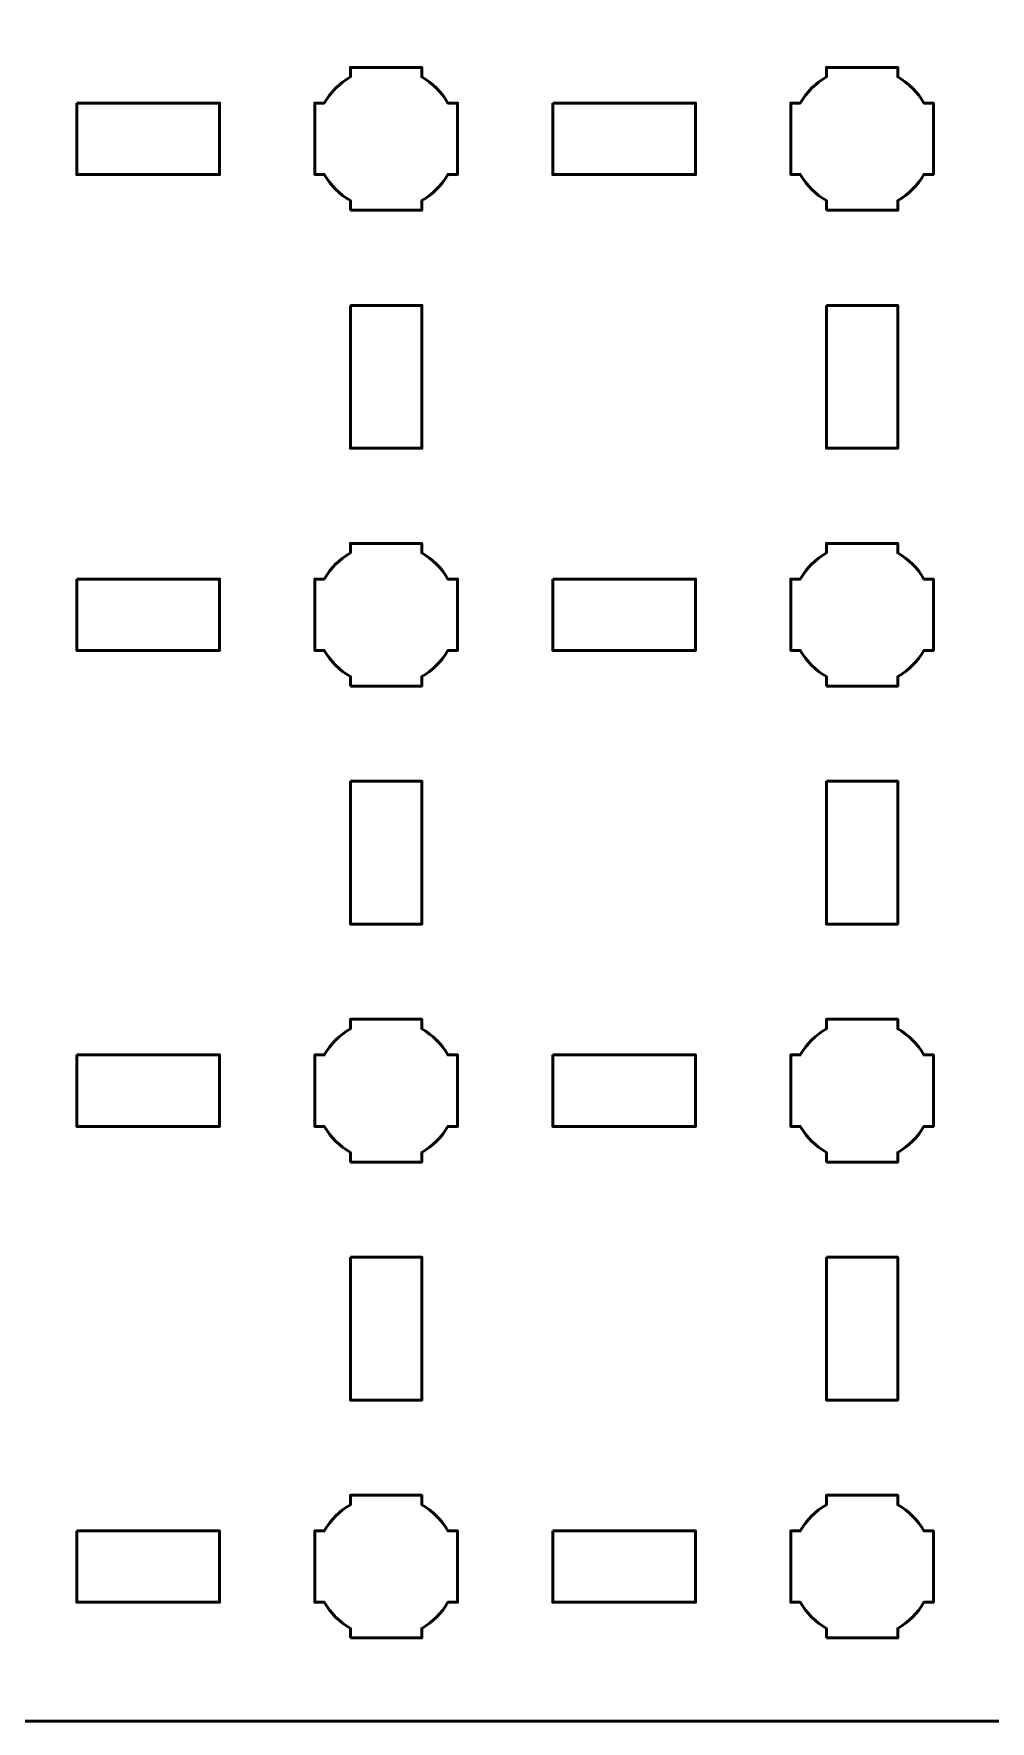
# Model space of a CAD drawing. Header units: centimetres. Extents: x -15.7 to 15.7, y -13.7 to 13.7.
# Drawn here: x 3.52 to 7.54, y -13.65 to -6.56 of the extents above; entities that cross this region are included whole.
import ezdxf

# ---------------------------------------------------------------- set-up
doc = ezdxf.new("R2010")
doc.units = ezdxf.units.CM
doc.header["$MEASUREMENT"] = 0
doc.layers.add('Layer 1', color=7, linetype='Continuous')

msp = doc.modelspace()

# ---------------------------------------------------------------- linework, layer by layer
at = {"layer": 'Layer 1', "lineweight": 53}
for points, knots in [([(-15.14993, 13.65001), (-15.14993, 13.65001), (15.14994, 13.65001), (15.14994, 13.65001), (15.14994, 13.65001), (15.42708, 13.65001), (15.65004, 13.42692), (15.65004, 13.14992), (15.65004, 13.14992), (15.65004, 13.14992), (15.65004, -13.15006), (15.65004, -13.15006), (15.65004, -13.15006), (15.65004, -13.42706), (15.42708, -13.65001), (15.14994, -13.65001), (15.14994, -13.65001), (15.14994, -13.65001), (-15.14993, -13.65001), (-15.14993, -13.65001), (-15.14993, -13.65001), (-15.42693, -13.65001), (-15.65003, -13.42706), (-15.65003, -13.15006), (-15.65003, -13.15006), (-15.65003, -13.15006), (-15.65003, 13.14992), (-15.65003, 13.14992), (-15.65003, 13.14992), (-15.65003, 13.42692), (-15.42693, 13.65001), (-15.14993, 13.65001)], [0, 0, 0, 0, 0.125, 0.125, 0.125, 0.125, 0.25, 0.25, 0.25, 0.25, 0.375, 0.375, 0.375, 0.375, 0.5, 0.5, 0.5, 0.5, 0.625, 0.625, 0.625, 0.625, 0.75, 0.75, 0.75, 0.75, 0.875, 0.875, 0.875, 0.875, 1, 1, 1, 1]), ([(4.84992, -7.30001), (4.84992, -7.30001), (4.84992, -7.2598), (4.84992, -7.2598), (4.84992, -7.2598), (4.80445, -7.23348), (4.76642, -7.19556), (4.7401, -7.14994), (4.7401, -7.14994), (4.7401, -7.14994), (4.69999, -7.14994), (4.69999, -7.14994), (4.69999, -7.14994), (4.69999, -7.14994), (4.69999, -7.00001), (4.69999, -7.00001), (4.69999, -7.00001), (4.69999, -7.00001), (4.69999, -6.84994), (4.69999, -6.84994), (4.69999, -6.84994), (4.69999, -6.84994), (4.7401, -6.84994), (4.7401, -6.84994), (4.7401, -6.84994), (4.76642, -6.80447), (4.80445, -6.76644), (4.84992, -6.74012), (4.84992, -6.74012), (4.84992, -6.74012), (4.84992, -6.70001), (4.84992, -6.70001), (4.84992, -6.70001), (4.84992, -6.70001), (5, -6.70001), (5, -6.70001), (5, -6.70001), (5, -6.70001), (5.14993, -6.70001), (5.14993, -6.70001), (5.14993, -6.70001), (5.14993, -6.70001), (5.14993, -6.74012), (5.14993, -6.74012), (5.14993, -6.74012), (5.19554, -6.76644), (5.23346, -6.80447), (5.25978, -6.84994), (5.25978, -6.84994), (5.25978, -6.84994), (5.3, -6.84994), (5.3, -6.84994), (5.3, -6.84994), (5.3, -6.84994), (5.3, -7.00001), (5.3, -7.00001), (5.3, -7.00001), (5.3, -7.00001), (5.3, -7.14994), (5.3, -7.14994), (5.3, -7.14994), (5.3, -7.14994), (5.25978, -7.14994), (5.25978, -7.14994), (5.25978, -7.14994), (5.23346, -7.19556), (5.19554, -7.23348), (5.14993, -7.2598), (5.14993, -7.2598), (5.14993, -7.2598), (5.14993, -7.30001), (5.14993, -7.30001), (5.14993, -7.30001), (5.14993, -7.30001), (5, -7.30001), (5, -7.30001), (5, -7.30001), (5, -7.30001), (4.84992, -7.30001), (4.84992, -7.30001)], [0, 0, 0, 0, 0.05, 0.05, 0.05, 0.05, 0.1, 0.1, 0.1, 0.1, 0.15, 0.15, 0.15, 0.15, 0.2, 0.2, 0.2, 0.2, 0.25, 0.25, 0.25, 0.25, 0.3, 0.3, 0.3, 0.3, 0.35, 0.35, 0.35, 0.35, 0.4, 0.4, 0.4, 0.4, 0.45, 0.45, 0.45, 0.45, 0.5, 0.5, 0.5, 0.5, 0.55, 0.55, 0.55, 0.55, 0.6, 0.6, 0.6, 0.6, 0.65, 0.65, 0.65, 0.65, 0.7, 0.7, 0.7, 0.7, 0.75, 0.75, 0.75, 0.75, 0.8, 0.8, 0.8, 0.8, 0.85, 0.85, 0.85, 0.85, 0.9, 0.9, 0.9, 0.9, 0.95, 0.95, 0.95, 0.95, 1, 1, 1, 1]), ([(6.85003, -7.30001), (6.85003, -7.30001), (6.85003, -7.2598), (6.85003, -7.2598), (6.85003, -7.2598), (6.80442, -7.23348), (6.76653, -7.19556), (6.74018, -7.14994), (6.74018, -7.14994), (6.74018, -7.14994), (6.69996, -7.14994), (6.69996, -7.14994), (6.69996, -7.14994), (6.69996, -7.14994), (6.69996, -7.00001), (6.69996, -7.00001), (6.69996, -7.00001), (6.69996, -7.00001), (6.69996, -6.84994), (6.69996, -6.84994), (6.69996, -6.84994), (6.69996, -6.84994), (6.74018, -6.84994), (6.74018, -6.84994), (6.74018, -6.84994), (6.76653, -6.80447), (6.80442, -6.76644), (6.85003, -6.74012), (6.85003, -6.74012), (6.85003, -6.74012), (6.85003, -6.70001), (6.85003, -6.70001), (6.85003, -6.70001), (6.85003, -6.70001), (6.99996, -6.70001), (6.99996, -6.70001), (6.99996, -6.70001), (6.99996, -6.70001), (7.15003, -6.70001), (7.15003, -6.70001), (7.15003, -6.70001), (7.15003, -6.70001), (7.15003, -6.74012), (7.15003, -6.74012), (7.15003, -6.74012), (7.19551, -6.76644), (7.2334, -6.80447), (7.25985, -6.84994), (7.25985, -6.84994), (7.25985, -6.84994), (7.29997, -6.84994), (7.29997, -6.84994), (7.29997, -6.84994), (7.29997, -6.84994), (7.29997, -7.00001), (7.29997, -7.00001), (7.29997, -7.00001), (7.29997, -7.00001), (7.29997, -7.14994), (7.29997, -7.14994), (7.29997, -7.14994), (7.29997, -7.14994), (7.25985, -7.14994), (7.25985, -7.14994), (7.25985, -7.14994), (7.2334, -7.19556), (7.19551, -7.23348), (7.15003, -7.2598), (7.15003, -7.2598), (7.15003, -7.2598), (7.15003, -7.30001), (7.15003, -7.30001), (7.15003, -7.30001), (7.15003, -7.30001), (6.99996, -7.30001), (6.99996, -7.30001), (6.99996, -7.30001), (6.99996, -7.30001), (6.85003, -7.30001), (6.85003, -7.30001)], [0, 0, 0, 0, 0.05, 0.05, 0.05, 0.05, 0.1, 0.1, 0.1, 0.1, 0.15, 0.15, 0.15, 0.15, 0.2, 0.2, 0.2, 0.2, 0.25, 0.25, 0.25, 0.25, 0.3, 0.3, 0.3, 0.3, 0.35, 0.35, 0.35, 0.35, 0.4, 0.4, 0.4, 0.4, 0.45, 0.45, 0.45, 0.45, 0.5, 0.5, 0.5, 0.5, 0.55, 0.55, 0.55, 0.55, 0.6, 0.6, 0.6, 0.6, 0.65, 0.65, 0.65, 0.65, 0.7, 0.7, 0.7, 0.7, 0.75, 0.75, 0.75, 0.75, 0.8, 0.8, 0.8, 0.8, 0.85, 0.85, 0.85, 0.85, 0.9, 0.9, 0.9, 0.9, 0.95, 0.95, 0.95, 0.95, 1, 1, 1, 1]), ([(3.69997, -6.85008), (3.69997, -6.85008), (4.29998, -6.85008), (4.29998, -6.85008), (4.29998, -6.85008), (4.29998, -6.85008), (4.29998, -7.15008), (4.29998, -7.15008), (4.29998, -7.15008), (4.29998, -7.15008), (3.69997, -7.15008), (3.69997, -7.15008), (3.69997, -7.15008), (3.69997, -7.15008), (3.69997, -6.85008), (3.69997, -6.85008)], [0, 0, 0, 0, 0.25, 0.25, 0.25, 0.25, 0.5, 0.5, 0.5, 0.5, 0.75, 0.75, 0.75, 0.75, 1, 1, 1, 1]), ([(5.70005, -6.85008), (5.70005, -6.85008), (6.30005, -6.85008), (6.30005, -6.85008), (6.30005, -6.85008), (6.30005, -6.85008), (6.30005, -7.15008), (6.30005, -7.15008), (6.30005, -7.15008), (6.30005, -7.15008), (5.70005, -7.15008), (5.70005, -7.15008), (5.70005, -7.15008), (5.70005, -7.15008), (5.70005, -6.85008), (5.70005, -6.85008)], [0, 0, 0, 0, 0.25, 0.25, 0.25, 0.25, 0.5, 0.5, 0.5, 0.5, 0.75, 0.75, 0.75, 0.75, 1, 1, 1, 1]), ([(4.85006, -7.70006), (4.85006, -7.70006), (5.15007, -7.70006), (5.15007, -7.70006), (5.15007, -7.70006), (5.15007, -7.70006), (5.15007, -8.30007), (5.15007, -8.30007), (5.15007, -8.30007), (5.15007, -8.30007), (4.85006, -8.30007), (4.85006, -8.30007), (4.85006, -8.30007), (4.85006, -8.30007), (4.85006, -7.70006), (4.85006, -7.70006)], [0, 0, 0, 0, 0.25, 0.25, 0.25, 0.25, 0.5, 0.5, 0.5, 0.5, 0.75, 0.75, 0.75, 0.75, 1, 1, 1, 1]), ([(6.85003, -7.70006), (6.85003, -7.70006), (7.15003, -7.70006), (7.15003, -7.70006), (7.15003, -7.70006), (7.15003, -7.70006), (7.15003, -8.30007), (7.15003, -8.30007), (7.15003, -8.30007), (7.15003, -8.30007), (6.85003, -8.30007), (6.85003, -8.30007), (6.85003, -8.30007), (6.85003, -8.30007), (6.85003, -7.70006), (6.85003, -7.70006)], [0, 0, 0, 0, 0.25, 0.25, 0.25, 0.25, 0.5, 0.5, 0.5, 0.5, 0.75, 0.75, 0.75, 0.75, 1, 1, 1, 1]), ([(4.84992, -9.29998), (4.84992, -9.29998), (4.84992, -9.25987), (4.84992, -9.25987), (4.84992, -9.25987), (4.80445, -9.23355), (4.76642, -9.19552), (4.7401, -9.15005), (4.7401, -9.15005), (4.7401, -9.15005), (4.69999, -9.15005), (4.69999, -9.15005), (4.69999, -9.15005), (4.69999, -9.15005), (4.69999, -8.99998), (4.69999, -8.99998), (4.69999, -8.99998), (4.69999, -8.99998), (4.69999, -8.85005), (4.69999, -8.85005), (4.69999, -8.85005), (4.69999, -8.85005), (4.7401, -8.85005), (4.7401, -8.85005), (4.7401, -8.85005), (4.76642, -8.80443), (4.80445, -8.76655), (4.84992, -8.74009), (4.84992, -8.74009), (4.84992, -8.74009), (4.84992, -8.69998), (4.84992, -8.69998), (4.84992, -8.69998), (4.84992, -8.69998), (5, -8.69998), (5, -8.69998), (5, -8.69998), (5, -8.69998), (5.14993, -8.69998), (5.14993, -8.69998), (5.14993, -8.69998), (5.14993, -8.69998), (5.14993, -8.74009), (5.14993, -8.74009), (5.14993, -8.74009), (5.19554, -8.76655), (5.23346, -8.80443), (5.25978, -8.85005), (5.25978, -8.85005), (5.25978, -8.85005), (5.3, -8.85005), (5.3, -8.85005), (5.3, -8.85005), (5.3, -8.85005), (5.3, -8.99998), (5.3, -8.99998), (5.3, -8.99998), (5.3, -8.99998), (5.3, -9.15005), (5.3, -9.15005), (5.3, -9.15005), (5.3, -9.15005), (5.25978, -9.15005), (5.25978, -9.15005), (5.25978, -9.15005), (5.23346, -9.19552), (5.19554, -9.23355), (5.14993, -9.25987), (5.14993, -9.25987), (5.14993, -9.25987), (5.14993, -9.29998), (5.14993, -9.29998), (5.14993, -9.29998), (5.14993, -9.29998), (5, -9.29998), (5, -9.29998), (5, -9.29998), (5, -9.29998), (4.84992, -9.29998), (4.84992, -9.29998)], [0, 0, 0, 0, 0.05, 0.05, 0.05, 0.05, 0.1, 0.1, 0.1, 0.1, 0.15, 0.15, 0.15, 0.15, 0.2, 0.2, 0.2, 0.2, 0.25, 0.25, 0.25, 0.25, 0.3, 0.3, 0.3, 0.3, 0.35, 0.35, 0.35, 0.35, 0.4, 0.4, 0.4, 0.4, 0.45, 0.45, 0.45, 0.45, 0.5, 0.5, 0.5, 0.5, 0.55, 0.55, 0.55, 0.55, 0.6, 0.6, 0.6, 0.6, 0.65, 0.65, 0.65, 0.65, 0.7, 0.7, 0.7, 0.7, 0.75, 0.75, 0.75, 0.75, 0.8, 0.8, 0.8, 0.8, 0.85, 0.85, 0.85, 0.85, 0.9, 0.9, 0.9, 0.9, 0.95, 0.95, 0.95, 0.95, 1, 1, 1, 1]), ([(6.85003, -9.29998), (6.85003, -9.29998), (6.85003, -9.25987), (6.85003, -9.25987), (6.85003, -9.25987), (6.80442, -9.23355), (6.76653, -9.19552), (6.74018, -9.15005), (6.74018, -9.15005), (6.74018, -9.15005), (6.69996, -9.15005), (6.69996, -9.15005), (6.69996, -9.15005), (6.69996, -9.15005), (6.69996, -8.99998), (6.69996, -8.99998), (6.69996, -8.99998), (6.69996, -8.99998), (6.69996, -8.85005), (6.69996, -8.85005), (6.69996, -8.85005), (6.69996, -8.85005), (6.74018, -8.85005), (6.74018, -8.85005), (6.74018, -8.85005), (6.76653, -8.80443), (6.80442, -8.76655), (6.85003, -8.74009), (6.85003, -8.74009), (6.85003, -8.74009), (6.85003, -8.69998), (6.85003, -8.69998), (6.85003, -8.69998), (6.85003, -8.69998), (6.99996, -8.69998), (6.99996, -8.69998), (6.99996, -8.69998), (6.99996, -8.69998), (7.15003, -8.69998), (7.15003, -8.69998), (7.15003, -8.69998), (7.15003, -8.69998), (7.15003, -8.74009), (7.15003, -8.74009), (7.15003, -8.74009), (7.19551, -8.76655), (7.2334, -8.80443), (7.25985, -8.85005), (7.25985, -8.85005), (7.25985, -8.85005), (7.29997, -8.85005), (7.29997, -8.85005), (7.29997, -8.85005), (7.29997, -8.85005), (7.29997, -8.99998), (7.29997, -8.99998), (7.29997, -8.99998), (7.29997, -8.99998), (7.29997, -9.15005), (7.29997, -9.15005), (7.29997, -9.15005), (7.29997, -9.15005), (7.25985, -9.15005), (7.25985, -9.15005), (7.25985, -9.15005), (7.2334, -9.19552), (7.19551, -9.23355), (7.15003, -9.25987), (7.15003, -9.25987), (7.15003, -9.25987), (7.15003, -9.29998), (7.15003, -9.29998), (7.15003, -9.29998), (7.15003, -9.29998), (6.99996, -9.29998), (6.99996, -9.29998), (6.99996, -9.29998), (6.99996, -9.29998), (6.85003, -9.29998), (6.85003, -9.29998)], [0, 0, 0, 0, 0.05, 0.05, 0.05, 0.05, 0.1, 0.1, 0.1, 0.1, 0.15, 0.15, 0.15, 0.15, 0.2, 0.2, 0.2, 0.2, 0.25, 0.25, 0.25, 0.25, 0.3, 0.3, 0.3, 0.3, 0.35, 0.35, 0.35, 0.35, 0.4, 0.4, 0.4, 0.4, 0.45, 0.45, 0.45, 0.45, 0.5, 0.5, 0.5, 0.5, 0.55, 0.55, 0.55, 0.55, 0.6, 0.6, 0.6, 0.6, 0.65, 0.65, 0.65, 0.65, 0.7, 0.7, 0.7, 0.7, 0.75, 0.75, 0.75, 0.75, 0.8, 0.8, 0.8, 0.8, 0.85, 0.85, 0.85, 0.85, 0.9, 0.9, 0.9, 0.9, 0.95, 0.95, 0.95, 0.95, 1, 1, 1, 1]), ([(3.69997, -8.85005), (3.69997, -8.85005), (4.29998, -8.85005), (4.29998, -8.85005), (4.29998, -8.85005), (4.29998, -8.85005), (4.29998, -9.15005), (4.29998, -9.15005), (4.29998, -9.15005), (4.29998, -9.15005), (3.69997, -9.15005), (3.69997, -9.15005), (3.69997, -9.15005), (3.69997, -9.15005), (3.69997, -8.85005), (3.69997, -8.85005)], [0, 0, 0, 0, 0.25, 0.25, 0.25, 0.25, 0.5, 0.5, 0.5, 0.5, 0.75, 0.75, 0.75, 0.75, 1, 1, 1, 1]), ([(5.70005, -8.85005), (5.70005, -8.85005), (6.30005, -8.85005), (6.30005, -8.85005), (6.30005, -8.85005), (6.30005, -8.85005), (6.30005, -9.15005), (6.30005, -9.15005), (6.30005, -9.15005), (6.30005, -9.15005), (5.70005, -9.15005), (5.70005, -9.15005), (5.70005, -9.15005), (5.70005, -9.15005), (5.70005, -8.85005), (5.70005, -8.85005)], [0, 0, 0, 0, 0.25, 0.25, 0.25, 0.25, 0.5, 0.5, 0.5, 0.5, 0.75, 0.75, 0.75, 0.75, 1, 1, 1, 1]), ([(4.85006, -9.70003), (4.85006, -9.70003), (5.15007, -9.70003), (5.15007, -9.70003), (5.15007, -9.70003), (5.15007, -9.70003), (5.15007, -10.30004), (5.15007, -10.30004), (5.15007, -10.30004), (5.15007, -10.30004), (4.85006, -10.30004), (4.85006, -10.30004), (4.85006, -10.30004), (4.85006, -10.30004), (4.85006, -9.70003), (4.85006, -9.70003)], [0, 0, 0, 0, 0.25, 0.25, 0.25, 0.25, 0.5, 0.5, 0.5, 0.5, 0.75, 0.75, 0.75, 0.75, 1, 1, 1, 1]), ([(6.85003, -9.70003), (6.85003, -9.70003), (7.15003, -9.70003), (7.15003, -9.70003), (7.15003, -9.70003), (7.15003, -9.70003), (7.15003, -10.30004), (7.15003, -10.30004), (7.15003, -10.30004), (7.15003, -10.30004), (6.85003, -10.30004), (6.85003, -10.30004), (6.85003, -10.30004), (6.85003, -10.30004), (6.85003, -9.70003), (6.85003, -9.70003)], [0, 0, 0, 0, 0.25, 0.25, 0.25, 0.25, 0.5, 0.5, 0.5, 0.5, 0.75, 0.75, 0.75, 0.75, 1, 1, 1, 1]), ([(4.84992, -11.29991), (4.84992, -11.29991), (4.84992, -11.2598), (4.84992, -11.2598), (4.84992, -11.2598), (4.80445, -11.23349), (4.76642, -11.19546), (4.7401, -11.14998), (4.7401, -11.14998), (4.7401, -11.14998), (4.69999, -11.14998), (4.69999, -11.14998), (4.69999, -11.14998), (4.69999, -11.14998), (4.69999, -10.99991), (4.69999, -10.99991), (4.69999, -10.99991), (4.69999, -10.99991), (4.69999, -10.84998), (4.69999, -10.84998), (4.69999, -10.84998), (4.69999, -10.84998), (4.7401, -10.84998), (4.7401, -10.84998), (4.7401, -10.84998), (4.76642, -10.80451), (4.80445, -10.76648), (4.84992, -10.74016), (4.84992, -10.74016), (4.84992, -10.74016), (4.84992, -10.69991), (4.84992, -10.69991), (4.84992, -10.69991), (4.84992, -10.69991), (5, -10.69991), (5, -10.69991), (5, -10.69991), (5, -10.69991), (5.14993, -10.69991), (5.14993, -10.69991), (5.14993, -10.69991), (5.14993, -10.69991), (5.14993, -10.74016), (5.14993, -10.74016), (5.14993, -10.74016), (5.19554, -10.76648), (5.23346, -10.80451), (5.25978, -10.84998), (5.25978, -10.84998), (5.25978, -10.84998), (5.3, -10.84998), (5.3, -10.84998), (5.3, -10.84998), (5.3, -10.84998), (5.3, -10.99991), (5.3, -10.99991), (5.3, -10.99991), (5.3, -10.99991), (5.3, -11.14998), (5.3, -11.14998), (5.3, -11.14998), (5.3, -11.14998), (5.25978, -11.14998), (5.25978, -11.14998), (5.25978, -11.14998), (5.23346, -11.19546), (5.19554, -11.23349), (5.14993, -11.2598), (5.14993, -11.2598), (5.14993, -11.2598), (5.14993, -11.29991), (5.14993, -11.29991), (5.14993, -11.29991), (5.14993, -11.29991), (5, -11.29991), (5, -11.29991), (5, -11.29991), (5, -11.29991), (4.84992, -11.29991), (4.84992, -11.29991)], [0, 0, 0, 0, 0.05, 0.05, 0.05, 0.05, 0.1, 0.1, 0.1, 0.1, 0.15, 0.15, 0.15, 0.15, 0.2, 0.2, 0.2, 0.2, 0.25, 0.25, 0.25, 0.25, 0.3, 0.3, 0.3, 0.3, 0.35, 0.35, 0.35, 0.35, 0.4, 0.4, 0.4, 0.4, 0.45, 0.45, 0.45, 0.45, 0.5, 0.5, 0.5, 0.5, 0.55, 0.55, 0.55, 0.55, 0.6, 0.6, 0.6, 0.6, 0.65, 0.65, 0.65, 0.65, 0.7, 0.7, 0.7, 0.7, 0.75, 0.75, 0.75, 0.75, 0.8, 0.8, 0.8, 0.8, 0.85, 0.85, 0.85, 0.85, 0.9, 0.9, 0.9, 0.9, 0.95, 0.95, 0.95, 0.95, 1, 1, 1, 1]), ([(6.85003, -11.29991), (6.85003, -11.29991), (6.85003, -11.2598), (6.85003, -11.2598), (6.85003, -11.2598), (6.80442, -11.23349), (6.76653, -11.19546), (6.74018, -11.14998), (6.74018, -11.14998), (6.74018, -11.14998), (6.69996, -11.14998), (6.69996, -11.14998), (6.69996, -11.14998), (6.69996, -11.14998), (6.69996, -10.99991), (6.69996, -10.99991), (6.69996, -10.99991), (6.69996, -10.99991), (6.69996, -10.84998), (6.69996, -10.84998), (6.69996, -10.84998), (6.69996, -10.84998), (6.74018, -10.84998), (6.74018, -10.84998), (6.74018, -10.84998), (6.76653, -10.80451), (6.80442, -10.76648), (6.85003, -10.74016), (6.85003, -10.74016), (6.85003, -10.74016), (6.85003, -10.69991), (6.85003, -10.69991), (6.85003, -10.69991), (6.85003, -10.69991), (6.99996, -10.69991), (6.99996, -10.69991), (6.99996, -10.69991), (6.99996, -10.69991), (7.15003, -10.69991), (7.15003, -10.69991), (7.15003, -10.69991), (7.15003, -10.69991), (7.15003, -10.74016), (7.15003, -10.74016), (7.15003, -10.74016), (7.19551, -10.76648), (7.2334, -10.80451), (7.25985, -10.84998), (7.25985, -10.84998), (7.25985, -10.84998), (7.29997, -10.84998), (7.29997, -10.84998), (7.29997, -10.84998), (7.29997, -10.84998), (7.29997, -10.99991), (7.29997, -10.99991), (7.29997, -10.99991), (7.29997, -10.99991), (7.29997, -11.14998), (7.29997, -11.14998), (7.29997, -11.14998), (7.29997, -11.14998), (7.25985, -11.14998), (7.25985, -11.14998), (7.25985, -11.14998), (7.2334, -11.19546), (7.19551, -11.23349), (7.15003, -11.2598), (7.15003, -11.2598), (7.15003, -11.2598), (7.15003, -11.29991), (7.15003, -11.29991), (7.15003, -11.29991), (7.15003, -11.29991), (6.99996, -11.29991), (6.99996, -11.29991), (6.99996, -11.29991), (6.99996, -11.29991), (6.85003, -11.29991), (6.85003, -11.29991)], [0, 0, 0, 0, 0.05, 0.05, 0.05, 0.05, 0.1, 0.1, 0.1, 0.1, 0.15, 0.15, 0.15, 0.15, 0.2, 0.2, 0.2, 0.2, 0.25, 0.25, 0.25, 0.25, 0.3, 0.3, 0.3, 0.3, 0.35, 0.35, 0.35, 0.35, 0.4, 0.4, 0.4, 0.4, 0.45, 0.45, 0.45, 0.45, 0.5, 0.5, 0.5, 0.5, 0.55, 0.55, 0.55, 0.55, 0.6, 0.6, 0.6, 0.6, 0.65, 0.65, 0.65, 0.65, 0.7, 0.7, 0.7, 0.7, 0.75, 0.75, 0.75, 0.75, 0.8, 0.8, 0.8, 0.8, 0.85, 0.85, 0.85, 0.85, 0.9, 0.9, 0.9, 0.9, 0.95, 0.95, 0.95, 0.95, 1, 1, 1, 1]), ([(3.69997, -10.84998), (3.69997, -10.84998), (4.29998, -10.84998), (4.29998, -10.84998), (4.29998, -10.84998), (4.29998, -10.84998), (4.29998, -11.14998), (4.29998, -11.14998), (4.29998, -11.14998), (4.29998, -11.14998), (3.69997, -11.14998), (3.69997, -11.14998), (3.69997, -11.14998), (3.69997, -11.14998), (3.69997, -10.84998), (3.69997, -10.84998)], [0, 0, 0, 0, 0.25, 0.25, 0.25, 0.25, 0.5, 0.5, 0.5, 0.5, 0.75, 0.75, 0.75, 0.75, 1, 1, 1, 1]), ([(5.70005, -10.84998), (5.70005, -10.84998), (6.30005, -10.84998), (6.30005, -10.84998), (6.30005, -10.84998), (6.30005, -10.84998), (6.30005, -11.14998), (6.30005, -11.14998), (6.30005, -11.14998), (6.30005, -11.14998), (5.70005, -11.14998), (5.70005, -11.14998), (5.70005, -11.14998), (5.70005, -11.14998), (5.70005, -10.84998), (5.70005, -10.84998)], [0, 0, 0, 0, 0.25, 0.25, 0.25, 0.25, 0.5, 0.5, 0.5, 0.5, 0.75, 0.75, 0.75, 0.75, 1, 1, 1, 1]), ([(4.85006, -11.7001), (4.85006, -11.7001), (5.15007, -11.7001), (5.15007, -11.7001), (5.15007, -11.7001), (5.15007, -11.7001), (5.15007, -12.30011), (5.15007, -12.30011), (5.15007, -12.30011), (5.15007, -12.30011), (4.85006, -12.30011), (4.85006, -12.30011), (4.85006, -12.30011), (4.85006, -12.30011), (4.85006, -11.7001), (4.85006, -11.7001)], [0, 0, 0, 0, 0.25, 0.25, 0.25, 0.25, 0.5, 0.5, 0.5, 0.5, 0.75, 0.75, 0.75, 0.75, 1, 1, 1, 1]), ([(6.85003, -11.7001), (6.85003, -11.7001), (7.15003, -11.7001), (7.15003, -11.7001), (7.15003, -11.7001), (7.15003, -11.7001), (7.15003, -12.30011), (7.15003, -12.30011), (7.15003, -12.30011), (7.15003, -12.30011), (6.85003, -12.30011), (6.85003, -12.30011), (6.85003, -12.30011), (6.85003, -12.30011), (6.85003, -11.7001), (6.85003, -11.7001)], [0, 0, 0, 0, 0.25, 0.25, 0.25, 0.25, 0.5, 0.5, 0.5, 0.5, 0.75, 0.75, 0.75, 0.75, 1, 1, 1, 1]), ([(4.84992, -13.29999), (4.84992, -13.29999), (4.84992, -13.25977), (4.84992, -13.25977), (4.84992, -13.25977), (4.80445, -13.23345), (4.76642, -13.19553), (4.7401, -13.14992), (4.7401, -13.14992), (4.7401, -13.14992), (4.69999, -13.14992), (4.69999, -13.14992), (4.69999, -13.14992), (4.69999, -13.14992), (4.69999, -12.99998), (4.69999, -12.99998), (4.69999, -12.99998), (4.69999, -12.99998), (4.69999, -12.84995), (4.69999, -12.84995), (4.69999, -12.84995), (4.69999, -12.84995), (4.7401, -12.84995), (4.7401, -12.84995), (4.7401, -12.84995), (4.76642, -12.80448), (4.80445, -12.76641), (4.84992, -12.74009), (4.84992, -12.74009), (4.84992, -12.74009), (4.84992, -12.70002), (4.84992, -12.70002), (4.84992, -12.70002), (4.84992, -12.70002), (5, -12.70002), (5, -12.70002), (5, -12.70002), (5, -12.70002), (5.14993, -12.70002), (5.14993, -12.70002), (5.14993, -12.70002), (5.14993, -12.70002), (5.14993, -12.74009), (5.14993, -12.74009), (5.14993, -12.74009), (5.19554, -12.76641), (5.23346, -12.80448), (5.25978, -12.84995), (5.25978, -12.84995), (5.25978, -12.84995), (5.3, -12.84995), (5.3, -12.84995), (5.3, -12.84995), (5.3, -12.84995), (5.3, -12.99998), (5.3, -12.99998), (5.3, -12.99998), (5.3, -12.99998), (5.3, -13.14992), (5.3, -13.14992), (5.3, -13.14992), (5.3, -13.14992), (5.25978, -13.14992), (5.25978, -13.14992), (5.25978, -13.14992), (5.23346, -13.19553), (5.19554, -13.23345), (5.14993, -13.25977), (5.14993, -13.25977), (5.14993, -13.25977), (5.14993, -13.29999), (5.14993, -13.29999), (5.14993, -13.29999), (5.14993, -13.29999), (5, -13.29999), (5, -13.29999), (5, -13.29999), (5, -13.29999), (4.84992, -13.29999), (4.84992, -13.29999)], [0, 0, 0, 0, 0.05, 0.05, 0.05, 0.05, 0.1, 0.1, 0.1, 0.1, 0.15, 0.15, 0.15, 0.15, 0.2, 0.2, 0.2, 0.2, 0.25, 0.25, 0.25, 0.25, 0.3, 0.3, 0.3, 0.3, 0.35, 0.35, 0.35, 0.35, 0.4, 0.4, 0.4, 0.4, 0.45, 0.45, 0.45, 0.45, 0.5, 0.5, 0.5, 0.5, 0.55, 0.55, 0.55, 0.55, 0.6, 0.6, 0.6, 0.6, 0.65, 0.65, 0.65, 0.65, 0.7, 0.7, 0.7, 0.7, 0.75, 0.75, 0.75, 0.75, 0.8, 0.8, 0.8, 0.8, 0.85, 0.85, 0.85, 0.85, 0.9, 0.9, 0.9, 0.9, 0.95, 0.95, 0.95, 0.95, 1, 1, 1, 1]), ([(6.85003, -13.29999), (6.85003, -13.29999), (6.85003, -13.25977), (6.85003, -13.25977), (6.85003, -13.25977), (6.80442, -13.23345), (6.76653, -13.19553), (6.74018, -13.14992), (6.74018, -13.14992), (6.74018, -13.14992), (6.69996, -13.14992), (6.69996, -13.14992), (6.69996, -13.14992), (6.69996, -13.14992), (6.69996, -12.99998), (6.69996, -12.99998), (6.69996, -12.99998), (6.69996, -12.99998), (6.69996, -12.84995), (6.69996, -12.84995), (6.69996, -12.84995), (6.69996, -12.84995), (6.74018, -12.84995), (6.74018, -12.84995), (6.74018, -12.84995), (6.76653, -12.80448), (6.80442, -12.76641), (6.85003, -12.74009), (6.85003, -12.74009), (6.85003, -12.74009), (6.85003, -12.70002), (6.85003, -12.70002), (6.85003, -12.70002), (6.85003, -12.70002), (6.99996, -12.70002), (6.99996, -12.70002), (6.99996, -12.70002), (6.99996, -12.70002), (7.15003, -12.70002), (7.15003, -12.70002), (7.15003, -12.70002), (7.15003, -12.70002), (7.15003, -12.74009), (7.15003, -12.74009), (7.15003, -12.74009), (7.19551, -12.76641), (7.2334, -12.80448), (7.25985, -12.84995), (7.25985, -12.84995), (7.25985, -12.84995), (7.29997, -12.84995), (7.29997, -12.84995), (7.29997, -12.84995), (7.29997, -12.84995), (7.29997, -12.99998), (7.29997, -12.99998), (7.29997, -12.99998), (7.29997, -12.99998), (7.29997, -13.14992), (7.29997, -13.14992), (7.29997, -13.14992), (7.29997, -13.14992), (7.25985, -13.14992), (7.25985, -13.14992), (7.25985, -13.14992), (7.2334, -13.19553), (7.19551, -13.23345), (7.15003, -13.25977), (7.15003, -13.25977), (7.15003, -13.25977), (7.15003, -13.29999), (7.15003, -13.29999), (7.15003, -13.29999), (7.15003, -13.29999), (6.99996, -13.29999), (6.99996, -13.29999), (6.99996, -13.29999), (6.99996, -13.29999), (6.85003, -13.29999), (6.85003, -13.29999)], [0, 0, 0, 0, 0.05, 0.05, 0.05, 0.05, 0.1, 0.1, 0.1, 0.1, 0.15, 0.15, 0.15, 0.15, 0.2, 0.2, 0.2, 0.2, 0.25, 0.25, 0.25, 0.25, 0.3, 0.3, 0.3, 0.3, 0.35, 0.35, 0.35, 0.35, 0.4, 0.4, 0.4, 0.4, 0.45, 0.45, 0.45, 0.45, 0.5, 0.5, 0.5, 0.5, 0.55, 0.55, 0.55, 0.55, 0.6, 0.6, 0.6, 0.6, 0.65, 0.65, 0.65, 0.65, 0.7, 0.7, 0.7, 0.7, 0.75, 0.75, 0.75, 0.75, 0.8, 0.8, 0.8, 0.8, 0.85, 0.85, 0.85, 0.85, 0.9, 0.9, 0.9, 0.9, 0.95, 0.95, 0.95, 0.95, 1, 1, 1, 1]), ([(3.69997, -12.85005), (3.69997, -12.85005), (4.29998, -12.85005), (4.29998, -12.85005), (4.29998, -12.85005), (4.29998, -12.85005), (4.29998, -13.15006), (4.29998, -13.15006), (4.29998, -13.15006), (4.29998, -13.15006), (3.69997, -13.15006), (3.69997, -13.15006), (3.69997, -13.15006), (3.69997, -13.15006), (3.69997, -12.85005), (3.69997, -12.85005)], [0, 0, 0, 0, 0.25, 0.25, 0.25, 0.25, 0.5, 0.5, 0.5, 0.5, 0.75, 0.75, 0.75, 0.75, 1, 1, 1, 1]), ([(5.70005, -12.85005), (5.70005, -12.85005), (6.30005, -12.85005), (6.30005, -12.85005), (6.30005, -12.85005), (6.30005, -12.85005), (6.30005, -13.15006), (6.30005, -13.15006), (6.30005, -13.15006), (6.30005, -13.15006), (5.70005, -13.15006), (5.70005, -13.15006), (5.70005, -13.15006), (5.70005, -13.15006), (5.70005, -12.85005), (5.70005, -12.85005)], [0, 0, 0, 0, 0.25, 0.25, 0.25, 0.25, 0.5, 0.5, 0.5, 0.5, 0.75, 0.75, 0.75, 0.75, 1, 1, 1, 1])]:
    msp.add_open_spline(points, degree=3, knots=knots, dxfattribs=at)

doc.saveas('drawing.dxf')
